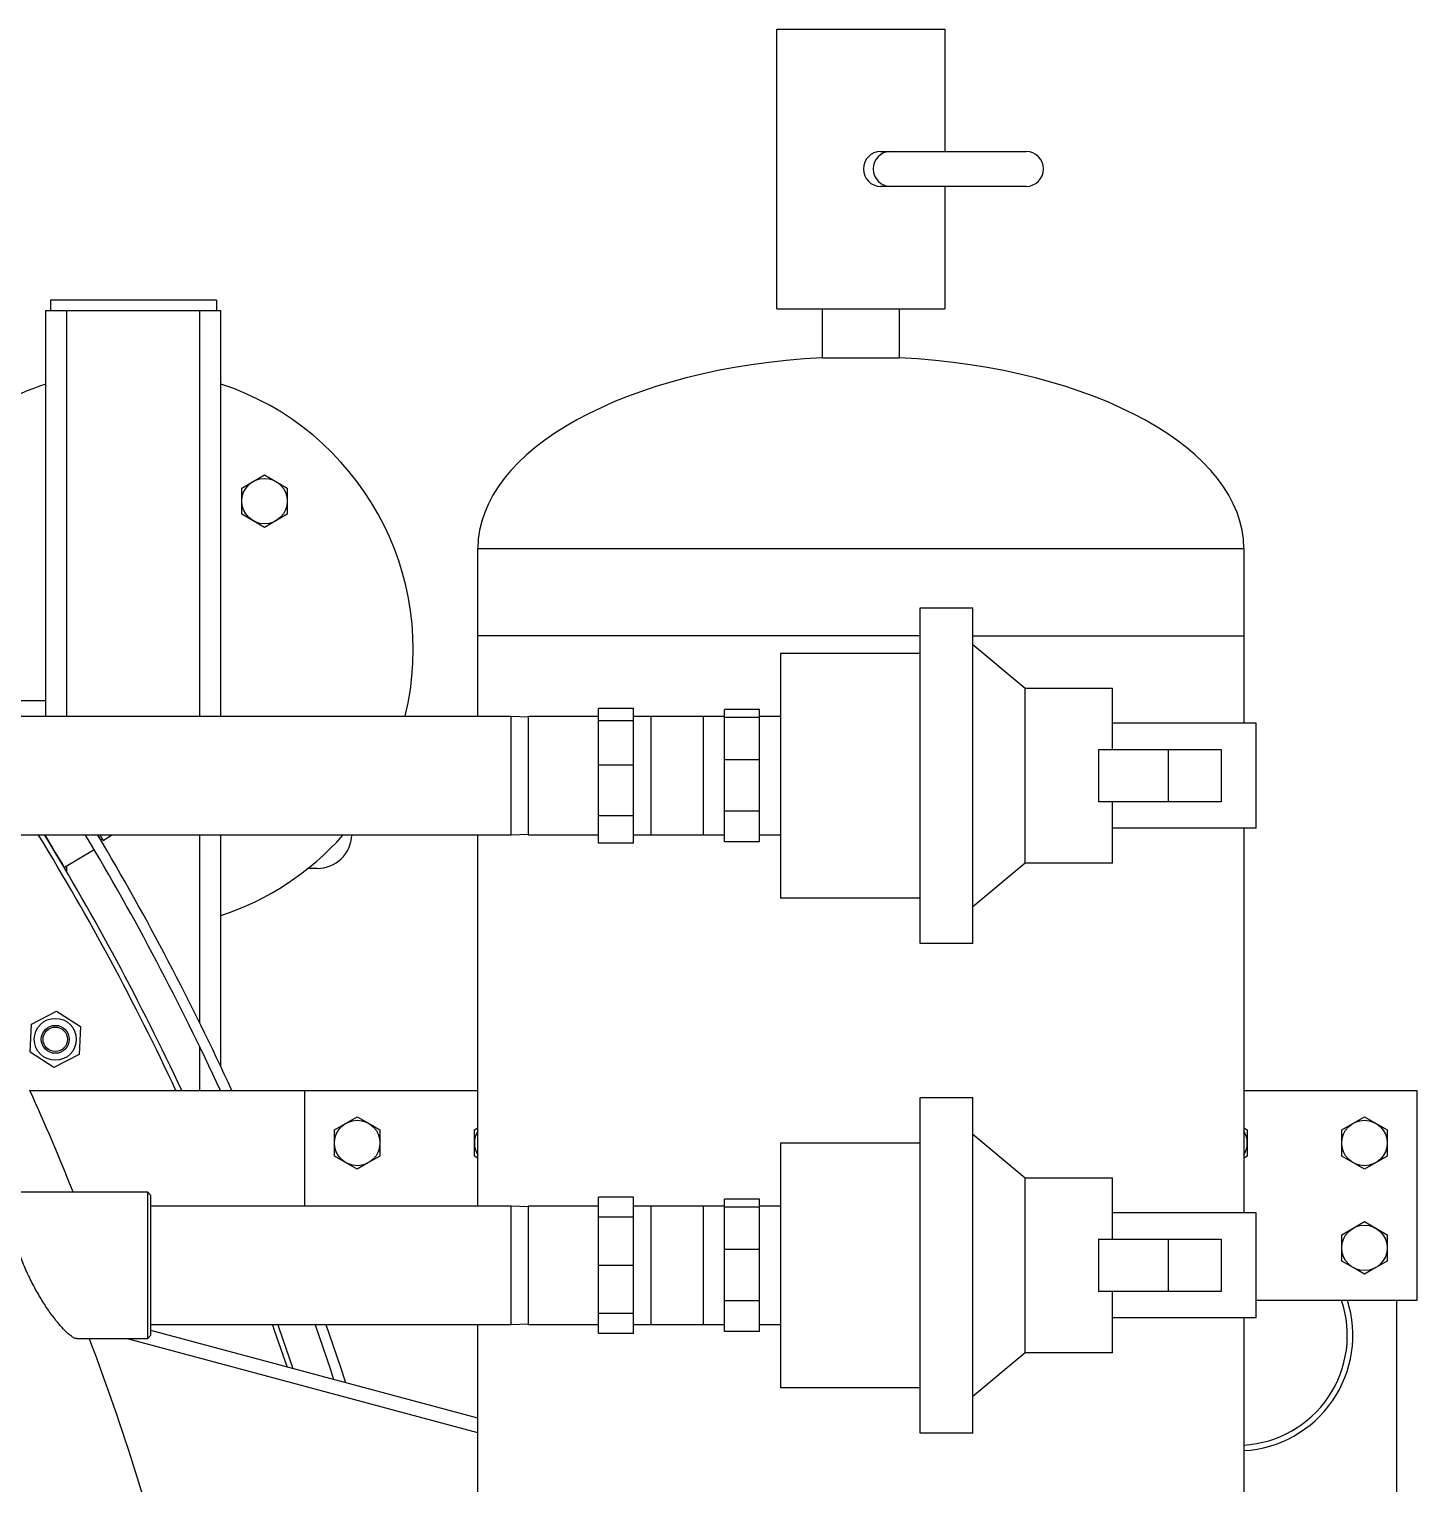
# Model space of a CAD drawing. Header units: millimetres. Extents: x -62354 to 129108, y -71259 to 35407.
# Drawn here: x -22444.7 to -22047.9, y 20086 to 20502 of the extents above; entities that cross this region are included whole.
import ezdxf

# ---------------------------------------------------------------- set-up
doc = ezdxf.new("R2010")
doc.units = ezdxf.units.MM
doc.header["$MEASUREMENT"] = 0
doc.layers.add('1st FL Layout xrf$0$CR-Machine', color=7, linetype='Continuous', transparency=0.5)

# ---------------------------------------------------------------- blocks, each defined once
blk = doc.blocks.new('1st FL Layout xrf$0$skjfdhkjhwiueriy872342343243')
for p, q in [((880, 1037), (940, 1037)), ((880, 987.5), (880, 1037)), ((940, 1037), (940, 991)), ((887.49, 1022), (891.25, 1028.5)), ((898.75, 1028.5), (902.51, 1022)), ((917.49, 1022), (921.25, 1028.5)), ((928.75, 1028.5), (930.63, 1025.25)), ((940, 1031.19), (1430, 1031.19)), ((930.63, 1025.25), (932.51, 1022)), ((891.25, 1015.5), (887.49, 1022)), ((902.51, 1022), (898.75, 1015.5)), ((921.25, 1015.5), (917.49, 1022)), ((932.51, 1022), (930.63, 1018.75)), ((930.63, 1018.75), (928.75, 1015.5)), ((775, 991), (775, 950)), ((805, 991), (775, 991)), ((805, 991), (805, 950)), ((915, 991), (915, 950)), ((945, 991), (915, 991)), ((945, 991), (945, 950)), ((725, 987.5), (775, 987.5)), ((725, 768.5), (725, 987.5)), ((750, 910), (750, 987.5)), ((805, 987.5), (915, 987.5)), ((890.67, 987.5), (891.25, 988.5)), ((898.75, 988.5), (899.33, 987.5)), ((945, 987.5), (1035, 987.5)), ((782.5, 946), (782.5, 981)), ((782.5, 981), (797.5, 981)), ((797.5, 981), (797.5, 946)), ((922.5, 946), (922.5, 981)), ((922.5, 981), (937.5, 981)), ((937.5, 981), (937.5, 946)), ((797.5, 966), (782.5, 966)), ((937.5, 966), (922.5, 966)), ((765, 925), (765, 950)), ((782.5, 950), (765, 950)), ((815, 950), (797.5, 950)), ((815, 950), (815, 925)), ((905, 925), (905, 950)), ((922.5, 950), (905, 950)), ((955, 950), (937.5, 950)), ((955, 950), (955, 925)), ((782.5, 946), (797.5, 946)), ((922.5, 946), (937.5, 946)), ((611.53, 883.61), (611.53, 925.31)), ((621.53, 925.31), (621.53, 883.61)), ((752.5, 910), (765, 925)), ((815, 925), (765, 925)), ((815, 925), (827.5, 910)), ((892.5, 910), (905, 925)), ((955, 925), (905, 925)), ((955, 925), (967.5, 910)), ((742, 895), (742, 910)), ((838, 910), (742, 910)), ((838, 910), (838, 895)), ((882, 895), (882, 910)), ((978, 910), (882, 910)), ((978, 910), (978, 895)), ((576.53, 902), (611.53, 902)), ((576.53, 854), (576.53, 902)), ((621.53, 902), (656.53, 902)), ((656.53, 854), (656.53, 902)), ((838, 895), (742, 895)), ((750, 895), (750, 768.5)), ((755, 855), (755, 895)), ((825, 895), (825, 855)), ((978, 895), (882, 895)), ((895, 855), (895, 895)), ((965, 895), (965, 855)), ((656.53, 889), (670.53, 889)), ((670.53, 867), (670.53, 889)), ((670.53, 867), (656.53, 867)), ((656.53, 854), (576.53, 854)), ((755, 855), (825, 855)), ((773, 849), (773, 855)), ((807, 855), (807, 849)), ((895, 855), (965, 855)), ((913, 849), (913, 855)), ((947, 855), (947, 849)), ((771.06, 849), (771.06, 839)), ((808.94, 849), (771.06, 849)), ((773.38, 849), (773.38, 839)), ((785.44, 849), (785.44, 839)), ((800.17, 849), (800.17, 839)), ((808.94, 849), (808.94, 839)), ((911.06, 849), (911.06, 839)), ((948.94, 849), (911.06, 849)), ((913.38, 849), (913.38, 839)), ((925.44, 849), (925.44, 839)), ((940.17, 849), (940.17, 839)), ((948.94, 849), (948.94, 839)), ((808.94, 839), (771.06, 839)), ((773, 813), (773, 839)), ((807, 839), (807, 813)), ((948.94, 839), (911.06, 839)), ((913, 813), (913, 839)), ((947, 839), (947, 813)), ((807, 833), (773, 833)), ((947, 833), (913, 833)), ((807, 818), (773, 818)), ((947, 818), (913, 818)), ((770.75, 813), (770.75, 803)), ((809.25, 813), (770.75, 813)), ((774.27, 813), (774.27, 803)), ((787.01, 813), (787.01, 803)), ((801.5, 813), (801.5, 803)), ((809.25, 813), (809.25, 803)), ((910.52, 813), (910.52, 803)), ((949.48, 813), (910.52, 813)), ((916.24, 813), (916.24, 803)), ((930.02, 813), (930.02, 803)), ((943.79, 813), (943.79, 803)), ((949.48, 813), (949.48, 803)), ((809.25, 803), (770.75, 803)), ((773, 783), (773, 803)), ((807, 803), (807, 783)), ((949.48, 803), (910.52, 803)), ((913, 783), (913, 803)), ((947, 803), (947, 783)), ((773, 778), (773.16, 783)), ((807, 783), (773, 783)), ((806.84, 783), (807, 778)), ((913, 778), (913.16, 783)), ((947, 783), (913, 783)), ((946.84, 783), (947, 778)), ((773, 615), (773, 778)), ((807, 778), (773, 778)), ((807, 778), (807, 615)), ((913, 675), (913, 778)), ((947, 778), (913, 778)), ((947, 778), (947, 675)), ((773, 768.5), (725, 768.5)), ((913, 768.5), (807, 768.5)), ((880, 640.4), (880, 768.5)), ((891.25, 767.5), (890.67, 768.5)), ((899.33, 768.5), (898.75, 767.5)), ((1033, 768.5), (947, 768.5)), ((973.71, 768.5), (948.65, 675)), ((977.85, 768.5), (951, 668.31)), ((889.37, 737.25), (891.25, 740.5)), ((898.75, 740.5), (900.63, 737.25)), ((887.49, 734), (889.37, 737.25)), ((900.63, 737.25), (902.51, 734)), ((891.25, 727.5), (887.49, 734)), ((902.51, 734), (898.75, 727.5)), ((958.87, 729.17), (947, 725.13)), ((963.58, 730.7), (958.87, 729.17)), ((947, 721.95), (959.8, 726.31)), ((959.8, 726.31), (962.65, 727.25)), ((816.5, 722.5), (816.5, 719.94)), ((913, 719), (880, 719)), ((959.56, 715.69), (947.98, 711.69)), ((705.87, 710.75), (707.75, 714)), ((715.25, 714), (717.13, 710.75)), ((947.98, 711.69), (947, 711.35)), ((948.48, 710.28), (959.09, 713.95)), ((703.99, 707.5), (705.87, 710.75)), ((705.87, 704.25), (703.99, 707.5)), ((717.13, 710.75), (719.01, 707.5)), ((719.01, 707.5), (717.13, 704.25)), ((947, 709.76), (948.48, 710.28)), ((707.75, 701), (705.87, 704.25)), ((717.13, 704.25), (715.25, 701)), ((657, 645), (657, 695)), ((773, 695), (657, 695)), ((873.2, 695), (807, 695)), ((654, 693.75), (654, 646.25)), ((654, 693.75), (657, 693.75)), ((773, 689), (657, 689)), ((860.73, 689), (807, 689)), ((880, 689), (867.58, 689)), ((909, 674), (910, 675)), ((909, 636.39), (909, 674)), ((909, 674), (951, 674)), ((950, 675), (910, 675)), ((950, 675), (951, 674)), ((951, 674), (951, 653.73)), ((808.48, 661.31), (807, 663.77)), ((807, 660.42), (808.48, 661.31)), ((807.6, 660.2), (807, 659.84)), ((807.2, 659.95), (807.19, 659.94)), ((807.24, 659.98), (807.2, 659.95)), ((807.45, 660.11), (807.45, 660.1)), ((808.04, 660.46), (807.6, 660.2)), ((808.2, 660.56), (808.04, 660.46)), ((808.37, 661.24), (808.2, 660.56)), ((811.15, 658.8), (816.29, 650.25)), ((857.29, 648.04), (861.66, 654.84)), ((861.66, 654.84), (869.73, 654.46)), ((869.73, 654.46), (873.44, 647.28)), ((773, 651), (657, 651)), ((813.16, 648.37), (814.27, 649.04)), ((814.27, 649.04), (815.19, 649.59)), ((815.19, 649.59), (815.85, 649.99)), ((817.61, 651), (815.84, 651)), ((815.85, 649.99), (816.22, 650.21)), ((816.22, 650.21), (816.29, 650.25)), ((654, 646.25), (657, 646.25)), ((773, 645), (657, 645)), ((768.5, 635.32), (768.5, 645)), ((807, 644.67), (807.27, 644.83)), ((807.27, 644.83), (808.23, 645.41)), ((807.57, 645), (807.55, 645)), ((808.23, 645.41), (809.37, 646.1)), ((809.37, 646.1), (810.63, 646.85)), ((810.63, 646.85), (811.92, 647.63)), ((811.92, 647.63), (813.16, 648.37)), ((861, 640.85), (857.29, 648.04)), ((873.44, 647.28), (869.08, 640.48)), ((869.08, 640.48), (861, 640.85))]:
    blk.add_line(p, q)
for centre, radius in [((895, 1022), 6.5), ((925, 1022), 6.5), ((895, 734), 6.5), ((711.5, 707.5), 6.5), ((865.37, 647.66), 6), ((865.37, 647.66), 4), ((865.37, 647.66), 3.5)]:
    blk.add_circle(centre, radius)
for centre, radius, start, end in [((950, 985.69), 33, 3.151, 107.6397), ((950, 985.69), 31.42, 3.3097, 108.5589), ((895, 982), 6.5, 57.7958, 122.2042), ((616.53, 925.2), 5, 1.2291, 178.7709), ((616.53, 886.53), 5, 181.2289, 358.7711), ((616.53, 883.72), 5, 181.1524, 358.8476), ((895, 774), 6.5, 237.7958, 302.2042), ((754, 670), 80, 76.261, 161.79), ((806.5, 722.5), 10, 360, 87.134), ((754, 670), 80, 18.21, 48.5092), ((1200, 0), 768, 114.62432, 120.77838), ((1200, 0), 765, 114.72735, 120.9123), ((1200, 0), 755, 115.07733, 121.3678), ((1200, 0), 753.5, 115.13071, 121.43736), ((1200, 0), 703, 104.07804, 110.7442), ((1170, 0), 703, 111.79372, 114.3631), ((754, 670), 80, 198.21, 243.6518)]:
    blk.add_arc(centre, radius, start, end)
for major_axis, start_param, end_param in [((0, 109.5), 0, 1.47017), ((0, -109.5), 4.813015, 6.283185)]:
    blk.add_ellipse((725, 878), major_axis=major_axis, ratio=0.5, start_param=start_param, end_param=end_param)
for points, knots in [([(891.25, 1028.5), (891.28, 1028.5), (892.52, 1028.5), (893.78, 1028.5), (895, 1028.5)], [0, 0, 0, 0, 0.10131, 3.752768, 3.752768, 3.752768, 3.752768]), ([(895, 1028.5), (895.94, 1028.5), (897.2, 1028.5), (898.44, 1028.5), (898.75, 1028.5)], [0, 0, 0, 0, 2.803079, 3.752798, 3.752798, 3.752798, 3.752798]), ([(921.25, 1028.5), (921.56, 1028.5), (922.8, 1028.5), (924.06, 1028.5), (925, 1028.5)], [0, 0, 0, 0, 0.949719, 3.752768, 3.752768, 3.752768, 3.752768]), ([(925, 1028.5), (926.22, 1028.5), (927.48, 1028.5), (928.72, 1028.5), (928.75, 1028.5)], [0, 0, 0, 0, 3.651487, 3.752768, 3.752768, 3.752768, 3.752768]), ([(895, 1015.5), (893.78, 1015.5), (892.52, 1015.5), (891.28, 1015.5), (891.25, 1015.5)], [0, 0, 0, 0, 3.651458, 3.752768, 3.752768, 3.752768, 3.752768]), ([(898.75, 1015.5), (898.44, 1015.5), (897.2, 1015.5), (895.94, 1015.5), (895, 1015.5)], [0, 0, 0, 0, 0.949719, 3.752798, 3.752798, 3.752798, 3.752798]), ([(925, 1015.5), (924.06, 1015.5), (922.8, 1015.5), (921.56, 1015.5), (921.25, 1015.5)], [0, 0, 0, 0, 2.803049, 3.752768, 3.752768, 3.752768, 3.752768]), ([(928.75, 1015.5), (928.72, 1015.5), (927.48, 1015.5), (926.22, 1015.5), (925, 1015.5)], [0, 0, 0, 0, 0.101281, 3.752768, 3.752768, 3.752768, 3.752768]), ([(891.25, 988.5), (891.28, 988.5), (892.52, 988.5), (893.78, 988.5), (895, 988.5)], [0, 0, 0, 0, 0.10131, 3.752768, 3.752768, 3.752768, 3.752768]), ([(895, 988.5), (895.94, 988.5), (897.2, 988.5), (898.44, 988.5), (898.75, 988.5)], [0, 0, 0, 0, 2.803079, 3.752798, 3.752798, 3.752798, 3.752798]), ([(895, 767.5), (893.78, 767.5), (892.52, 767.5), (891.28, 767.5), (891.25, 767.5)], [0, 0, 0, 0, 3.651458, 3.752768, 3.752768, 3.752768, 3.752768]), ([(898.75, 767.5), (898.44, 767.5), (897.2, 767.5), (895.94, 767.5), (895, 767.5)], [0, 0, 0, 0, 0.949719, 3.752798, 3.752798, 3.752798, 3.752798]), ([(891.25, 740.5), (891.28, 740.5), (892.52, 740.5), (893.78, 740.5), (895, 740.5)], [0, 0, 0, 0, 0.10131, 3.752768, 3.752768, 3.752768, 3.752768]), ([(895, 740.5), (895.94, 740.5), (897.2, 740.5), (898.44, 740.5), (898.75, 740.5)], [0, 0, 0, 0, 2.803079, 3.752798, 3.752798, 3.752798, 3.752798]), ([(895, 727.5), (893.78, 727.5), (892.52, 727.5), (891.28, 727.5), (891.25, 727.5)], [0, 0, 0, 0, 3.651458, 3.752768, 3.752768, 3.752768, 3.752768]), ([(898.75, 727.5), (898.44, 727.5), (897.2, 727.5), (895.94, 727.5), (895, 727.5)], [0, 0, 0, 0, 0.949719, 3.752798, 3.752798, 3.752798, 3.752798]), ([(707.75, 714), (707.78, 714), (709.02, 714), (710.28, 714), (711.5, 714)], [0, 0, 0, 0, 0.101281, 3.752768, 3.752768, 3.752768, 3.752768]), ([(711.5, 714), (712.44, 714), (713.7, 714), (714.94, 714), (715.25, 714)], [0, 0, 0, 0, 2.803095, 3.752768, 3.752768, 3.752768, 3.752768]), ([(711.5, 701), (710.28, 701), (709.02, 701), (707.78, 701), (707.75, 701)], [0, 0, 0, 0, 3.651487, 3.752768, 3.752768, 3.752768, 3.752768]), ([(715.25, 701), (714.94, 701), (713.7, 701), (712.44, 701), (711.5, 701)], [0, 0, 0, 0, 0.949673, 3.752768, 3.752768, 3.752768, 3.752768]), ([(950.95, 653.93), (950.95, 653.8), (950.97, 653.45), (950.52, 652.59), (949.63, 651.41), (948.22, 649.96), (946.34, 648.3), (943.86, 646.4), (940.87, 644.37), (937.34, 642.25), (933.43, 640.21), (929.35, 638.38), (925.3, 636.87), (921.61, 635.77), (918.31, 635.05), (915.57, 634.66), (913.3, 634.55), (911.51, 634.67), (910.17, 635), (909.33, 635.51), (908.96, 635.99), (909.03, 636.33), (909.05, 636.4)], [0, 0, 0, 0, 1.210338, 3.381262, 5.73598, 8.091862, 10.780386, 13.469814, 16.518796, 19.567499, 22.758379, 25.946657, 28.879039, 31.808752, 34.324251, 36.839066, 39.118566, 41.398293, 43.654005, 45.910314, 48.26068, 48.818055, 48.818055, 48.818055, 48.818055])]:
    blk.add_open_spline(points, degree=3, knots=knots)
blk = doc.blocks.new('1st FL Layout xrf')
at = {"layer": '1st FL Layout xrf$0$CR-Machine', "rotation": 270}
blk.add_blockref('1st FL Layout xrf$0$skjfdhkjhwiueriy872342343243', (-23084.86, 21078.49), dxfattribs=at)

msp = doc.modelspace()

# ---------------------------------------------------------------- block references
msp.add_blockref('1st FL Layout xrf', (0, 0))

doc.saveas('drawing.dxf')
